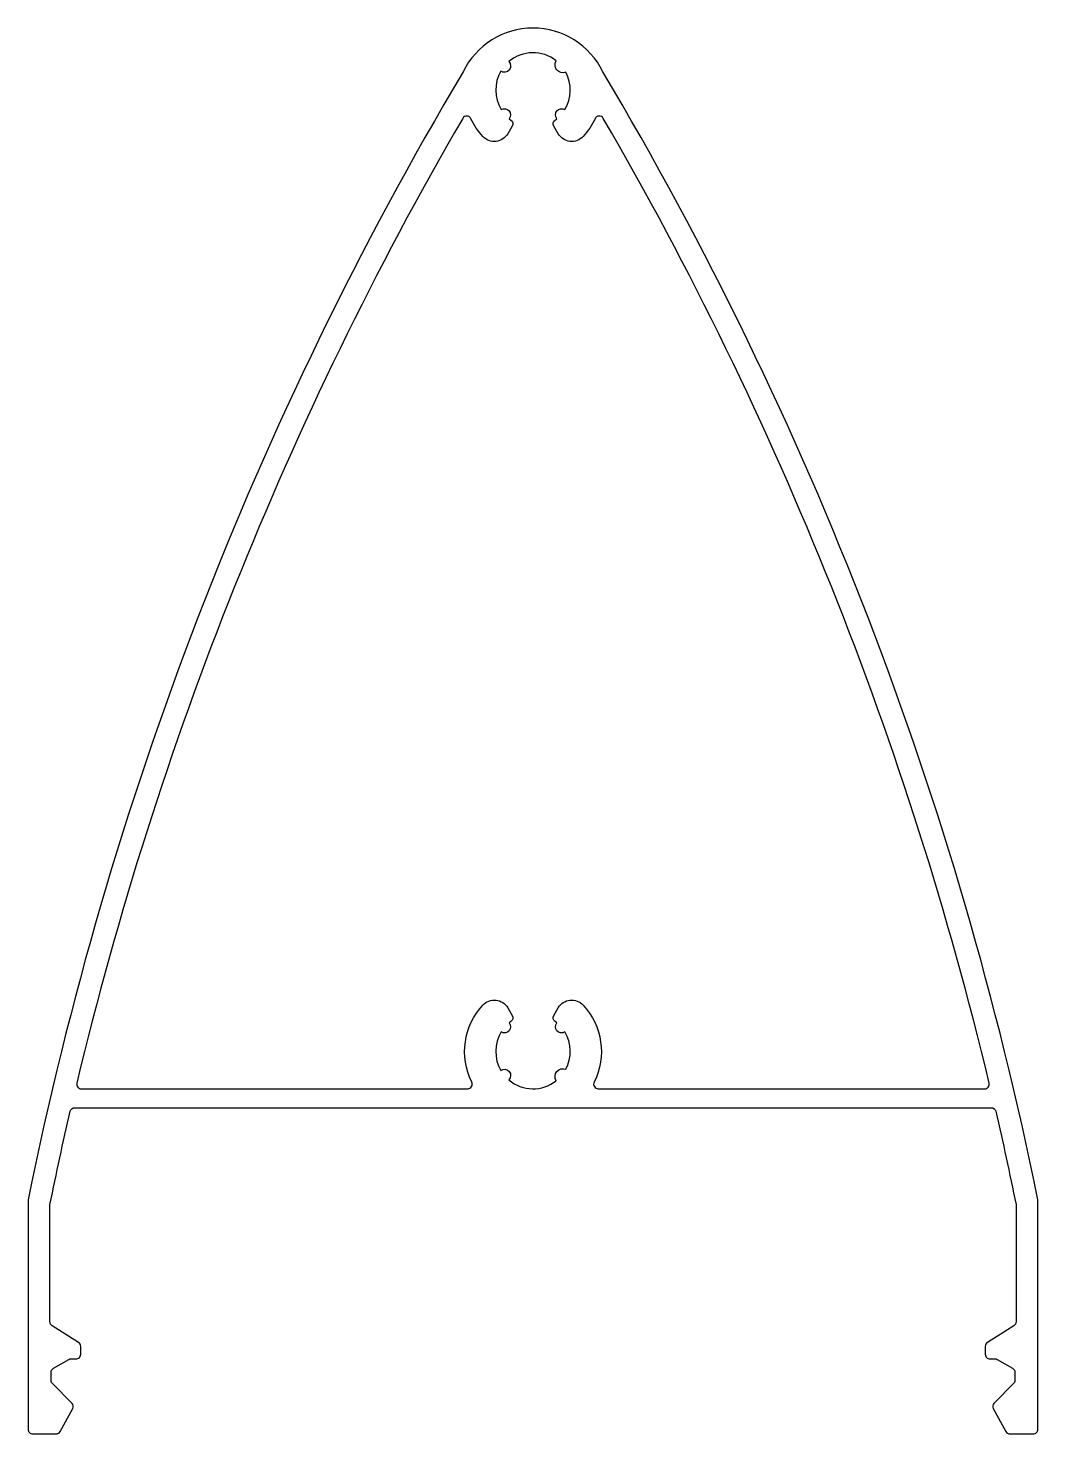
# Model space of a CAD drawing. Extents: x 699.3 to 764.3, y 482.3 to 572.8.
import ezdxf

# ---------------------------------------------------------------- set-up
doc = ezdxf.new("R2010")
doc.units = 0
doc.layers.get('0').update_dxf_attribs({"linetype": 'CONTINUOUS'})

msp = doc.modelspace()

# ---------------------------------------------------------------- linework, layer by layer
at = {"color": 0}
for points in [[(736.27, 570.004, 0.625985), (727.275, 570.004, 0.084475), (699.273, 497.378), (699.273, 482.619, 0.414214), (699.573, 482.319), (701.069, 482.319, 0.272896), (701.332, 482.474), (702.146, 483.947, 0.310238), (702.114, 484.285), (700.816, 485.593, -0.176327), (700.746, 485.786), (700.746, 486.28, -0.267949), (700.896, 486.54), (701.886, 487.111, -0.131652), (702.036, 487.152), (702.36, 487.152, 0.414214), (702.66, 487.452), (702.66, 487.953, 0.257707), (702.52, 488.207), (700.813, 489.282, -0.257707), (700.673, 489.535), (700.673, 497.023, -0.05009), (700.679, 497.083, -0.006661), (701.981, 503.087, -0.349232), (702.273, 503.319), (761.273, 503.319, -0.349232), (761.565, 503.087, -0.006662), (762.867, 497.082, -0.050089), (762.873, 497.022), (762.873, 489.535, -0.257707), (762.733, 489.282), (761.026, 488.207, 0.257707), (760.885, 487.953), (760.885, 487.452, 0.414214), (761.185, 487.152), (761.509, 487.152, -0.131652), (761.659, 487.111), (762.649, 486.54, -0.267949), (762.799, 486.28), (762.799, 485.786, -0.176327), (762.729, 485.593), (761.432, 484.285, 0.310238), (761.399, 483.947), (762.214, 482.474, 0.272896), (762.476, 482.319), (763.973, 482.319, 0.414214), (764.273, 482.619), (764.273, 497.378, 0.084475)], [(702.7, 504.535), (727.568, 504.535, 0.557362), (727.836, 504.969, -0.312566), (728.549, 509.929, -0.504614), (730.148, 509.749), (730.431, 509.258, -0.381966), (730.349, 508.867), (730.245, 508.786, -0.838421), (729.728, 508.192, 0.277447), (729.704, 505.719, -0.919866), (730.216, 505.108, 0.358846), (733.268, 505.057, -0.737028), (733.882, 505.789, 0.268455), (733.817, 508.192, -0.838421), (733.3, 508.786), (733.196, 508.867, -0.381966), (733.114, 509.258), (733.398, 509.749, -0.504614), (734.996, 509.929, -0.312566), (735.709, 504.969, 0.557362), (735.978, 504.535), (760.846, 504.535, 0.484823), (761.138, 504.905, 0.072902), (736.297, 567.011, 0.607228), (735.765, 566.986, -0.079458), (734.996, 565.84, -0.504614), (733.398, 566.021), (733.114, 566.511, -0.381966), (733.196, 566.903), (733.3, 566.984, -0.838421), (733.817, 567.578, 0.268455), (733.882, 569.981, -0.737028), (733.268, 570.713, 0.358846), (730.216, 570.662, -0.919866), (729.704, 570.051, 0.277447), (729.728, 567.578, -0.838421), (730.245, 566.984), (730.349, 566.903, -0.381966), (730.431, 566.511), (730.148, 566.021, -0.504614), (728.549, 565.84, -0.079848), (727.78, 566.986, 0.607472), (727.248, 567.011, 0.072902), (702.408, 504.905, 0.484823)]]:
    msp.add_lwpolyline(points, format="xyb", close=True, dxfattribs=at)

doc.saveas('drawing.dxf')
